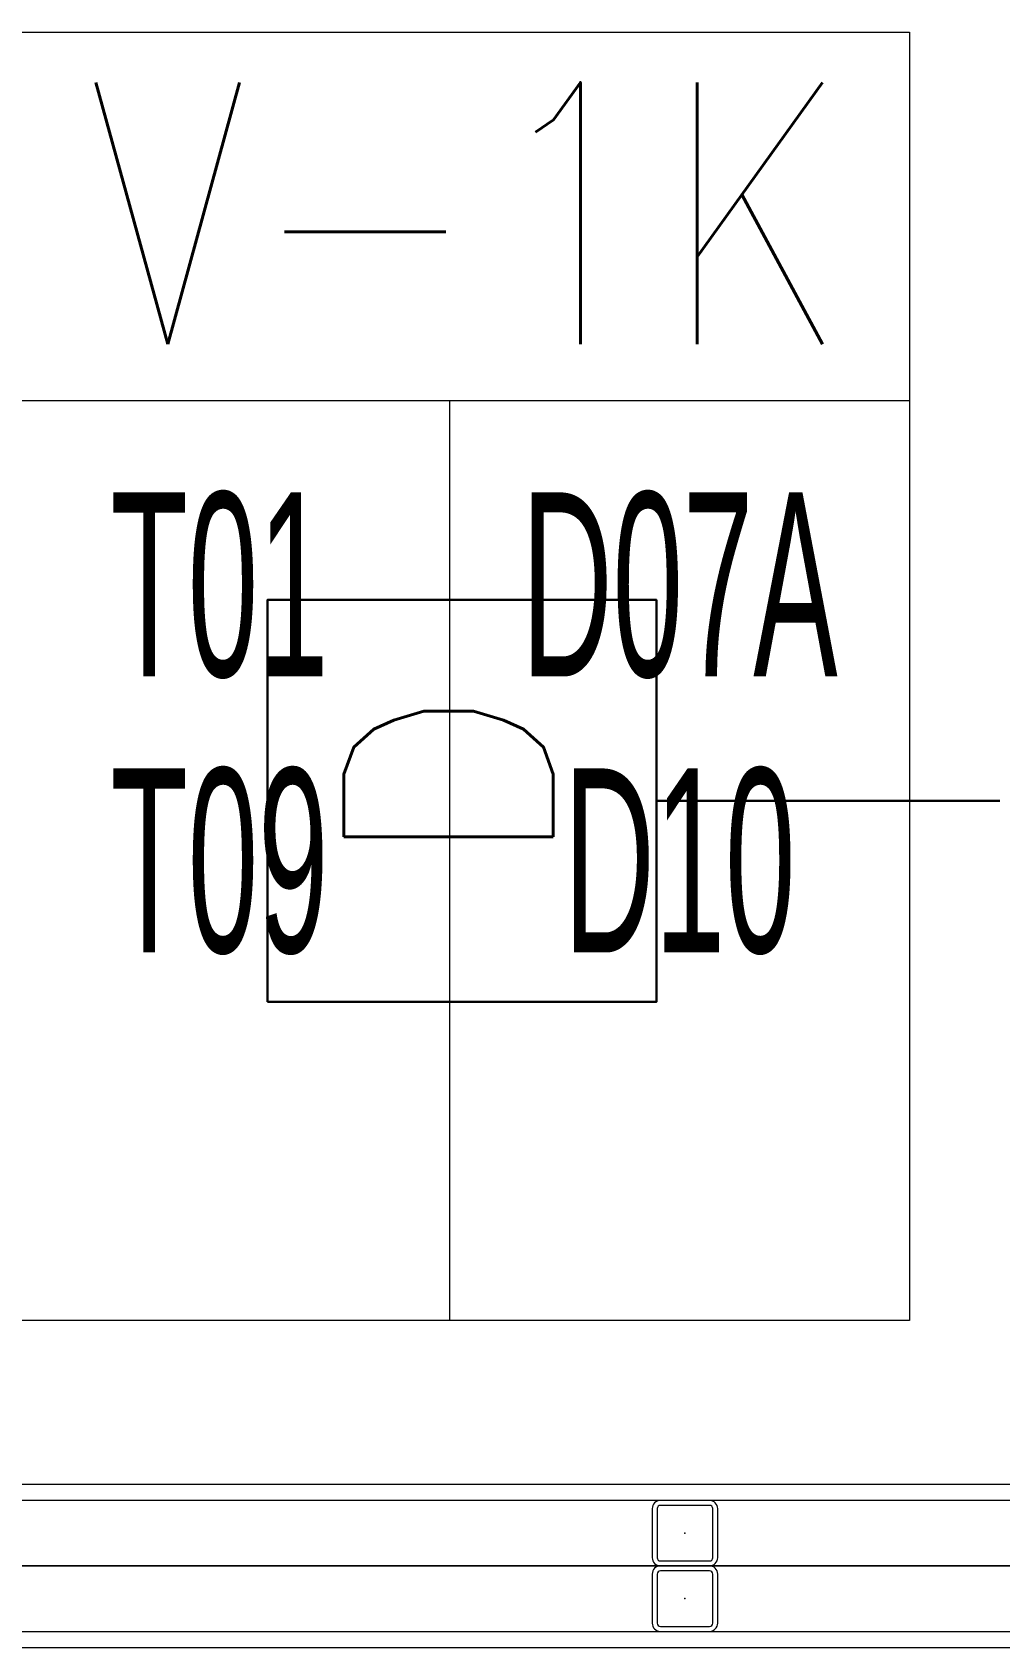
# Model space of a CAD drawing. Extents: x -1073 to 35213, y -1180 to 6950.
# Drawn here: x 17094.7 to 17153.9, y 2869.5 to 2968.3 of the extents above; entities that cross this region are included whole.
import ezdxf
from ezdxf.enums import TextEntityAlignment as Align

# ---------------------------------------------------------------- set-up
doc = ezdxf.new("R2010")
doc.units = 0
doc.header["$LTSCALE"] = 25
doc.layers.get('0').update_dxf_attribs({"color": 9, "lineweight": 9})
for name, color, linetype, lineweight in [('06D', 9, 'Continuous', 9), ('10', 9, 'Continuous', 9), ('11', 9, 'Continuous', 9), ('21_MAHAL', 9, 'Continuous', 9), ('33', 9, 'BATTING', 9), ('E-DATA PRİZİ (RJ45)', 7, 'Continuous', 30), ('E-YAZI', 7, 'Continuous', 30)]:
    doc.layers.add(name, color=color, linetype=linetype, lineweight=lineweight)
doc.styles.add('Arial', font='arial.ttf', dxfattribs={"height": 2.5})
doc.styles.add('E-YAZI', font='txttw.shx')
doc.styles.add('MuuM_TEXT-STANDART', font='ARIALN.TTF')
doc.linetypes.add('BATTING', pattern='A,0.0001,-0.1,[134,ltypeshp.shx,S=0.1,R=0,X=-0.1,Y=0],-0.2,[134,ltypeshp.shx,S=0.1,R=180,X=0.1,Y=0],-0.1', length=0.4001)

# ---------------------------------------------------------------- blocks, each defined once
blk = doc.blocks.new('Prf-40x40')
for points in [[(1.5, -2), (-1.5, -2, -0.414214), (-2, -1.5), (-2, 1.5, -0.414214), (-1.5, 2), (1.5, 2, -0.414214), (2, 1.5), (2, -1.5, -0.414214)], [(1.5, -1.7), (-1.5, -1.7, -0.414214), (-1.7, -1.5), (-1.7, 1.5, -0.414214), (-1.5, 1.7), (1.5, 1.7, -0.414214), (1.7, 1.5), (1.7, -1.5, -0.414214)]]:
    blk.add_lwpolyline(points, format="xyb", close=True)
blk.add_point((0, 0))
blk = doc.blocks.new('0_roomno2')
blk.add_lwpolyline([(19.375, -10.5), (0, -10.5), (0, 0), (19.375, 0)], close=True)
for points in [[(0, -3), (19.375, -3)], [(15.625, -3), (15.625, -10.5)]]:
    blk.add_lwpolyline(points)
at = {"style": 'Arial'}
blk.add_attdef('ODANO', (0, 1.17), '', height=2, dxfattribs=at)
blk.add_attdef('MEKANADI', text='', height=2, dxfattribs=at).set_placement((0.35, -3), align=Align.BOTTOM_LEFT)
at = {"style": 'MuuM_TEXT-STANDART', "width": 0.6}
for tag, p in [('YER01', (10, -4.5)), ('TAVAN01', (13.75, -4.5)), ('DUVAR01', (17.5, -4.5)), ('YER02', (10, -6.75)), ('TAVAN02', (13.75, -6.75)), ('DUVAR02', (17.5, -6.75)), ('YER03', (10, -9)), ('TAVAN03', (13.75, -9)), ('DUVAR03', (17.5, -9))]:
    blk.add_attdef(tag, text='', height=1.5, dxfattribs=at).set_placement(p, align=Align.MIDDLE_CENTER)
for tag, p in [('M2', (0.35, -4.875)), ('TEMIZTAVANYUKSEKLIGI', (1.8, -8.608))]:
    blk.add_attdef(tag, text='', height=1.5, dxfattribs=at).set_placement(p, align=Align.MIDDLE_LEFT)
blk = doc.blocks.new('*U603')
at = {"layer": 'E-DATA PRİZİ (RJ45)', "color": 4}
blk.add_line((0, 0), (0, 2.0994), dxfattribs=at)
blk.add_lwpolyline([(-1.2288, 4.4778), (1.2288, 4.4778), (1.2288, 2.0994), (-1.2288, 2.0994)], close=True, dxfattribs=at)
at = {"layer": 'E-DATA PRİZİ (RJ45)', "color": 3, "style": 'E-YAZI'}
blk.add_text('D', height=1.28, dxfattribs=at).set_placement((-0.4397, 2.7295))

msp = doc.modelspace()

# ---------------------------------------------------------------- linework, layer by layer
at = {"layer": '06D'}
msp.add_lwpolyline([(17297.309, 2874.5), (16824.338, 2874.5)], dxfattribs=at)
at = {"layer": '11'}
for points in [[(16820.838, 2878.5), (16820.838, 2879.5), (17300.809, 2879.5), (17300.809, 2878.5)], [(16820.838, 2869.5), (16820.838, 2870.5), (17300.809, 2870.5), (17300.809, 2869.5)]]:
    msp.add_lwpolyline(points, close=True, dxfattribs=at)
at = {"layer": '33', "ltscale": 0.3}
msp.add_lwpolyline([(16820.938, 2874.5), (17300.809, 2874.5)], dxfattribs=at)

# ---------------------------------------------------------------- block references
at = {"layer": '10', "xscale": -1}
for p in [(17134.638, 2876.5), (17134.638, 2872.5)]:
    msp.add_blockref('Prf-40x40', p, dxfattribs=at)
at = {"layer": '21_MAHAL'}
ref = msp.add_blockref('0_roomno2', (17003.054, 2968.25), dxfattribs=dict(at, xscale=7.5, yscale=7.5, zscale=7.5))
ref.add_attrib('TAVAN01', 'T01', dxfattribs={"layer": '0', "height": 11.25, "style": 'MuuM_TEXT-STANDART', "width": 0.6}).set_placement((17106.179, 2934.5), align=Align.MIDDLE_CENTER)
ref.add_attrib('DUVAR01', 'D07A', dxfattribs={"layer": '0', "height": 11.25, "style": 'MuuM_TEXT-STANDART', "width": 0.6}).set_placement((17134.304, 2934.5), align=Align.MIDDLE_CENTER)
ref.add_attrib('TAVAN02', 'T09', dxfattribs={"layer": '0', "height": 11.25, "style": 'MuuM_TEXT-STANDART', "width": 0.6}).set_placement((17106.179, 2917.625), align=Align.MIDDLE_CENTER)
ref.add_attrib('DUVAR02', 'D10', dxfattribs={"layer": '0', "height": 11.25, "style": 'MuuM_TEXT-STANDART', "width": 0.6}).set_placement((17134.304, 2917.625), align=Align.MIDDLE_CENTER)
at = {"layer": 'E-DATA PRİZİ (RJ45)', "xscale": 10, "yscale": 10, "zscale": 10, "rotation": 90}
msp.add_blockref('*U603', (17153.883, 2921.265), dxfattribs=at)

# ---------------------------------------------------------------- texts
at = {"layer": 'E-YAZI', "color": 6, "style": 'E-YAZI', "width": 0.8}
msp.add_text('V-1K D200', height=16, dxfattribs=at).set_placement((17098.073, 2949.187))

doc.saveas('drawing.dxf')
